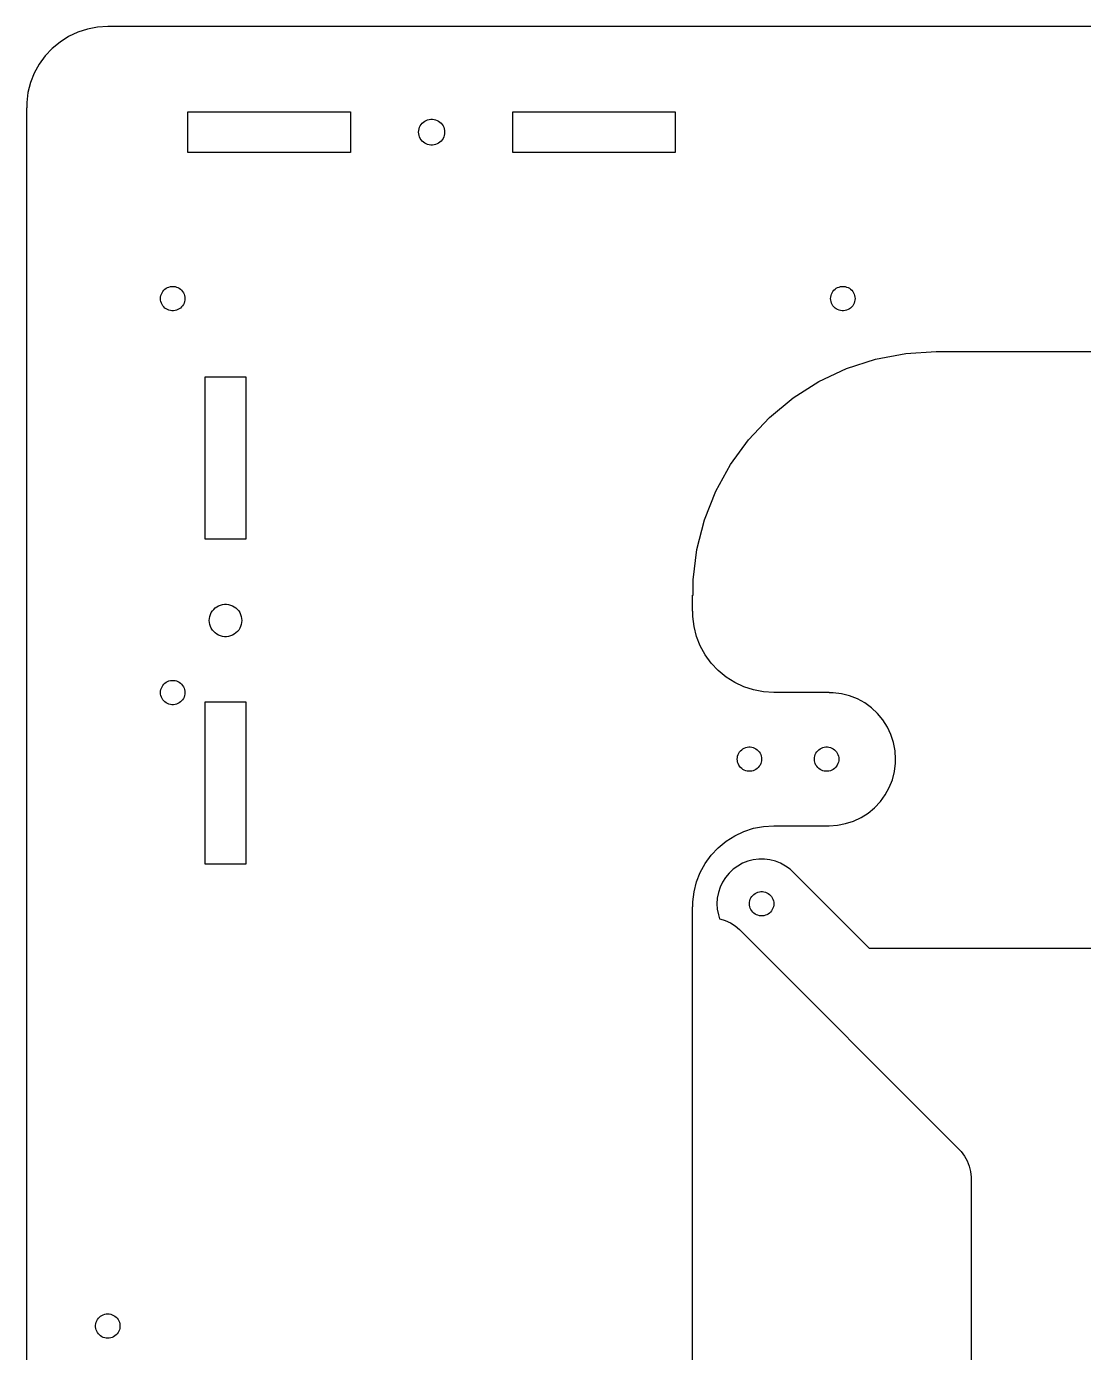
# Model space of a CAD drawing. Header units: metres. Extents: x -400 to 400, y -75 to 435.
# Drawn here: x -400 to -269.9, y 271.8 to 435 of the extents above; entities that cross this region are included whole.
import ezdxf

# ---------------------------------------------------------------- set-up
doc = ezdxf.new("R2010")
doc.units = ezdxf.units.M

msp = doc.modelspace()

# ---------------------------------------------------------------- linework, layer by layer
for p, q in [((-393.681, 434.298), (-394.818, 433.763)), ((-392.487, 434.686), (-393.681, 434.298)), ((-391.253, 434.921), (-392.487, 434.686)), ((-390, 435), (-391.253, 434.921)), ((-20, 435), (-390, 435)), ((-395.878, 433.09), (-396.845, 432.29)), ((-394.818, 433.763), (-395.878, 433.09)), ((-397.705, 431.374), (-398.443, 430.358)), ((-396.845, 432.29), (-397.705, 431.374)), ((-398.443, 430.358), (-399.048, 429.258)), ((-399.511, 428.09), (-399.823, 426.874)), ((-399.048, 429.258), (-399.511, 428.09)), ((-399.823, 426.874), (-399.98, 425.628)), ((-399.98, 425), (-400, 425)), ((-400, 425), (-400, 255)), ((-399.98, 425.628), (-399.98, 425)), ((-380.125, 419.5), (-380.125, 424.5)), ((-380.125, 424.5), (-360.125, 424.5)), ((-360.125, 424.5), (-360.125, 419.5)), ((-340.125, 419.5), (-340.125, 424.5)), ((-340.125, 424.5), (-320.125, 424.5)), ((-320.125, 424.5), (-320.125, 419.5)), ((-351.527, 422.771), (-351.419, 422.94)), ((-351.419, 422.94), (-351.291, 423.095)), ((-351.291, 423.095), (-351.145, 423.233)), ((-351.145, 423.233), (-350.982, 423.351)), ((-350.982, 423.351), (-350.806, 423.448)), ((-350.806, 423.448), (-350.619, 423.522)), ((-350.619, 423.522), (-350.425, 423.572)), ((-350.425, 423.572), (-350.225, 423.597)), ((-350.225, 423.597), (-350.025, 423.597)), ((-350.025, 423.597), (-349.825, 423.572)), ((-349.825, 423.572), (-349.631, 423.522)), ((-349.631, 423.522), (-349.444, 423.448)), ((-349.444, 423.448), (-349.268, 423.351)), ((-349.268, 423.351), (-349.105, 423.233)), ((-349.105, 423.233), (-348.959, 423.095)), ((-348.959, 423.095), (-348.831, 422.94)), ((-348.831, 422.94), (-348.723, 422.771)), ((-351.725, 422), (-351.712, 422.201)), ((-351.712, 421.799), (-351.725, 422)), ((-351.712, 422.201), (-351.675, 422.398)), ((-351.675, 421.602), (-351.712, 421.799)), ((-351.675, 422.398), (-351.613, 422.589)), ((-351.613, 421.411), (-351.675, 421.602)), ((-351.613, 422.589), (-351.527, 422.771)), ((-351.527, 421.229), (-351.613, 421.411)), ((-351.419, 421.06), (-351.527, 421.229)), ((-348.723, 421.229), (-348.831, 421.06)), ((-348.723, 422.771), (-348.637, 422.589)), ((-348.637, 421.411), (-348.723, 421.229)), ((-348.637, 422.589), (-348.575, 422.398)), ((-348.575, 421.602), (-348.637, 421.411)), ((-348.575, 422.398), (-348.538, 422.201)), ((-348.538, 421.799), (-348.575, 421.602)), ((-348.538, 422.201), (-348.525, 422)), ((-348.525, 422), (-348.538, 421.799)), ((-351.291, 420.905), (-351.419, 421.06)), ((-351.145, 420.767), (-351.291, 420.905)), ((-350.982, 420.649), (-351.145, 420.767)), ((-350.806, 420.552), (-350.982, 420.649)), ((-350.619, 420.478), (-350.806, 420.552)), ((-350.425, 420.428), (-350.619, 420.478)), ((-350.225, 420.403), (-350.425, 420.428)), ((-350.025, 420.403), (-350.225, 420.403)), ((-349.825, 420.428), (-350.025, 420.403)), ((-349.631, 420.478), (-349.825, 420.428)), ((-349.444, 420.552), (-349.631, 420.478)), ((-349.268, 420.649), (-349.444, 420.552)), ((-349.105, 420.767), (-349.268, 420.649)), ((-348.959, 420.905), (-349.105, 420.767)), ((-348.831, 421.06), (-348.959, 420.905)), ((-360.125, 419.5), (-380.125, 419.5)), ((-320.125, 419.5), (-340.125, 419.5)), ((-383.5, 401.5), (-383.488, 401.688)), ((-383.488, 401.688), (-383.453, 401.873)), ((-383.453, 401.873), (-383.395, 402.052)), ((-383.395, 402.052), (-383.314, 402.223)), ((-383.314, 402.223), (-383.214, 402.382)), ((-383.214, 402.382), (-383.093, 402.527)), ((-383.093, 402.527), (-382.956, 402.656)), ((-382.956, 402.656), (-382.804, 402.766)), ((-382.804, 402.766), (-382.639, 402.857)), ((-382.639, 402.857), (-382.464, 402.927)), ((-382.464, 402.927), (-382.281, 402.973)), ((-382.281, 402.973), (-382.094, 402.997)), ((-382.094, 402.997), (-381.906, 402.997)), ((-381.906, 402.997), (-381.719, 402.973)), ((-381.719, 402.973), (-381.536, 402.927)), ((-381.536, 402.927), (-381.361, 402.857)), ((-381.361, 402.857), (-381.196, 402.766)), ((-381.196, 402.766), (-381.044, 402.656)), ((-381.044, 402.656), (-380.907, 402.527)), ((-380.907, 402.527), (-380.786, 402.382)), ((-380.786, 402.382), (-380.686, 402.223)), ((-380.686, 402.223), (-380.605, 402.052)), ((-380.605, 402.052), (-380.547, 401.873)), ((-380.547, 401.873), (-380.512, 401.688)), ((-380.512, 401.688), (-380.5, 401.5)), ((-301, 401.5), (-300.988, 401.688)), ((-300.988, 401.688), (-300.953, 401.873)), ((-300.953, 401.873), (-300.895, 402.052)), ((-300.895, 402.052), (-300.814, 402.223)), ((-300.814, 402.223), (-300.714, 402.382)), ((-300.714, 402.382), (-300.593, 402.527)), ((-300.593, 402.527), (-300.456, 402.656)), ((-300.456, 402.656), (-300.304, 402.766)), ((-300.304, 402.766), (-300.139, 402.857)), ((-300.139, 402.857), (-299.964, 402.927)), ((-299.964, 402.927), (-299.781, 402.973)), ((-299.781, 402.973), (-299.594, 402.997)), ((-299.594, 402.997), (-299.406, 402.997)), ((-299.406, 402.997), (-299.219, 402.973)), ((-299.219, 402.973), (-299.036, 402.927)), ((-299.036, 402.927), (-298.861, 402.857)), ((-298.861, 402.857), (-298.696, 402.766)), ((-298.696, 402.766), (-298.544, 402.656)), ((-298.544, 402.656), (-298.407, 402.527)), ((-298.407, 402.527), (-298.286, 402.382)), ((-298.286, 402.382), (-298.186, 402.223)), ((-298.186, 402.223), (-298.105, 402.052)), ((-298.105, 402.052), (-298.047, 401.873)), ((-298.047, 401.873), (-298.012, 401.688)), ((-298.012, 401.688), (-298, 401.5)), ((-383.488, 401.312), (-383.5, 401.5)), ((-383.453, 401.127), (-383.488, 401.312)), ((-383.395, 400.948), (-383.453, 401.127)), ((-383.314, 400.777), (-383.395, 400.948)), ((-383.214, 400.618), (-383.314, 400.777)), ((-383.093, 400.473), (-383.214, 400.618)), ((-382.956, 400.344), (-383.093, 400.473)), ((-382.804, 400.234), (-382.956, 400.344)), ((-382.639, 400.143), (-382.804, 400.234)), ((-382.464, 400.073), (-382.639, 400.143)), ((-382.281, 400.027), (-382.464, 400.073)), ((-382.094, 400.003), (-382.281, 400.027)), ((-381.906, 400.003), (-382.094, 400.003)), ((-381.719, 400.027), (-381.906, 400.003)), ((-381.536, 400.073), (-381.719, 400.027)), ((-381.361, 400.143), (-381.536, 400.073)), ((-381.196, 400.234), (-381.361, 400.143)), ((-381.044, 400.344), (-381.196, 400.234)), ((-380.907, 400.473), (-381.044, 400.344)), ((-380.786, 400.618), (-380.907, 400.473)), ((-380.686, 400.777), (-380.786, 400.618)), ((-380.605, 400.948), (-380.686, 400.777)), ((-380.547, 401.127), (-380.605, 400.948)), ((-380.512, 401.312), (-380.547, 401.127)), ((-380.5, 401.5), (-380.512, 401.312)), ((-300.988, 401.312), (-301, 401.5)), ((-300.953, 401.127), (-300.988, 401.312)), ((-300.895, 400.948), (-300.953, 401.127)), ((-300.814, 400.777), (-300.895, 400.948)), ((-300.714, 400.618), (-300.814, 400.777)), ((-300.593, 400.473), (-300.714, 400.618)), ((-300.456, 400.344), (-300.593, 400.473)), ((-300.304, 400.234), (-300.456, 400.344)), ((-300.139, 400.143), (-300.304, 400.234)), ((-299.964, 400.073), (-300.139, 400.143)), ((-299.781, 400.027), (-299.964, 400.073)), ((-299.594, 400.003), (-299.781, 400.027)), ((-299.406, 400.003), (-299.594, 400.003)), ((-299.219, 400.027), (-299.406, 400.003)), ((-299.036, 400.073), (-299.219, 400.027)), ((-298.861, 400.143), (-299.036, 400.073)), ((-298.696, 400.234), (-298.861, 400.143)), ((-298.544, 400.344), (-298.696, 400.234)), ((-298.407, 400.473), (-298.544, 400.344)), ((-298.286, 400.618), (-298.407, 400.473)), ((-298.186, 400.777), (-298.286, 400.618)), ((-298.105, 400.948), (-298.186, 400.777)), ((-298.047, 401.127), (-298.105, 400.948)), ((-298.012, 401.312), (-298.047, 401.127)), ((-298, 401.5), (-298.012, 401.312)), ((-299.044, 392.893), (-295.461, 394.057)), ((-295.461, 394.057), (-291.76, 394.763)), ((-291.76, 394.763), (-288, 395)), ((-288, 395), (-264.25, 395)), ((-378, 371.875), (-378, 391.875)), ((-378, 391.875), (-373, 391.875)), ((-373, 391.875), (-373, 371.875)), ((-302.453, 391.289), (-299.044, 392.893)), ((-305.634, 389.271), (-302.453, 391.289)), ((-308.536, 386.869), (-305.634, 389.271)), ((-311.115, 384.123), (-308.536, 386.869)), ((-313.33, 381.075), (-311.115, 384.123)), ((-315.145, 377.773), (-313.33, 381.075)), ((-316.532, 374.271), (-315.145, 377.773)), ((-317.469, 370.621), (-316.532, 374.271)), ((-373, 371.875), (-378, 371.875)), ((-317.941, 366.884), (-317.469, 370.621)), ((-317.941, 365), (-317.941, 366.884)), ((-318, 363), (-318, 365)), ((-318, 365), (-317.941, 365)), ((-377.437, 362.372), (-377.36, 362.611)), ((-377.36, 362.611), (-377.253, 362.839)), ((-377.253, 362.839), (-377.118, 363.051)), ((-377.118, 363.051), (-376.958, 363.244)), ((-376.958, 363.244), (-376.775, 363.416)), ((-376.775, 363.416), (-376.572, 363.564)), ((-376.572, 363.564), (-376.352, 363.685)), ((-376.352, 363.685), (-376.118, 363.777)), ((-376.118, 363.777), (-375.875, 363.84)), ((-375.875, 363.84), (-375.626, 363.871)), ((-375.626, 363.871), (-375.374, 363.871)), ((-375.374, 363.871), (-375.125, 363.84)), ((-375.125, 363.84), (-374.882, 363.777)), ((-374.882, 363.777), (-374.648, 363.685)), ((-374.648, 363.685), (-374.428, 363.564)), ((-374.428, 363.564), (-374.225, 363.416)), ((-374.225, 363.416), (-374.042, 363.244)), ((-374.042, 363.244), (-373.882, 363.051)), ((-373.882, 363.051), (-373.747, 362.839)), ((-373.747, 362.839), (-373.64, 362.611)), ((-373.64, 362.611), (-373.563, 362.372)), ((-317.98, 363), (-318, 363)), ((-317.98, 362.372), (-317.98, 363)), ((-377.5, 361.875), (-377.484, 362.126)), ((-377.484, 361.624), (-377.5, 361.875)), ((-377.484, 362.126), (-377.437, 362.372)), ((-377.437, 361.378), (-377.484, 361.624)), ((-377.36, 361.139), (-377.437, 361.378)), ((-377.253, 360.911), (-377.36, 361.139)), ((-377.118, 360.699), (-377.253, 360.911)), ((-373.747, 360.911), (-373.882, 360.699)), ((-373.64, 361.139), (-373.747, 360.911)), ((-373.563, 361.378), (-373.64, 361.139)), ((-373.563, 362.372), (-373.516, 362.126)), ((-373.516, 361.624), (-373.563, 361.378)), ((-373.516, 362.126), (-373.5, 361.875)), ((-373.5, 361.875), (-373.516, 361.624)), ((-317.823, 361.126), (-317.98, 362.372)), ((-317.511, 359.91), (-317.823, 361.126)), ((-376.958, 360.506), (-377.118, 360.699)), ((-376.775, 360.334), (-376.958, 360.506)), ((-376.572, 360.186), (-376.775, 360.334)), ((-376.352, 360.065), (-376.572, 360.186)), ((-376.118, 359.973), (-376.352, 360.065)), ((-375.875, 359.91), (-376.118, 359.973)), ((-375.626, 359.879), (-375.875, 359.91)), ((-375.374, 359.879), (-375.626, 359.879)), ((-375.125, 359.91), (-375.374, 359.879)), ((-374.882, 359.973), (-375.125, 359.91)), ((-374.648, 360.065), (-374.882, 359.973)), ((-374.428, 360.186), (-374.648, 360.065)), ((-374.225, 360.334), (-374.428, 360.186)), ((-374.042, 360.506), (-374.225, 360.334)), ((-373.882, 360.699), (-374.042, 360.506)), ((-317.048, 358.742), (-317.511, 359.91)), ((-316.443, 357.642), (-317.048, 358.742)), ((-315.705, 356.626), (-316.443, 357.642)), ((-314.845, 355.71), (-315.705, 356.626)), ((-382.956, 354.156), (-382.804, 354.266)), ((-382.804, 354.266), (-382.639, 354.357)), ((-382.639, 354.357), (-382.464, 354.427)), ((-382.464, 354.427), (-382.281, 354.473)), ((-382.281, 354.473), (-382.094, 354.497)), ((-382.094, 354.497), (-381.906, 354.497)), ((-381.906, 354.497), (-381.719, 354.473)), ((-381.719, 354.473), (-381.536, 354.427)), ((-381.536, 354.427), (-381.361, 354.357)), ((-381.361, 354.357), (-381.196, 354.266)), ((-381.196, 354.266), (-381.044, 354.156)), ((-313.878, 354.91), (-314.845, 355.71)), ((-312.818, 354.237), (-313.878, 354.91)), ((-383.5, 353), (-383.488, 353.188)), ((-383.488, 352.812), (-383.5, 353)), ((-383.488, 353.188), (-383.453, 353.373)), ((-383.453, 352.627), (-383.488, 352.812)), ((-383.453, 353.373), (-383.395, 353.552)), ((-383.395, 352.448), (-383.453, 352.627)), ((-383.395, 353.552), (-383.314, 353.723)), ((-383.314, 353.723), (-383.214, 353.882)), ((-383.214, 353.882), (-383.093, 354.027)), ((-383.093, 354.027), (-382.956, 354.156)), ((-381.044, 354.156), (-380.907, 354.027)), ((-380.907, 354.027), (-380.786, 353.882)), ((-380.786, 353.882), (-380.686, 353.723)), ((-380.686, 353.723), (-380.605, 353.552)), ((-380.605, 353.552), (-380.547, 353.373)), ((-380.547, 352.627), (-380.605, 352.448)), ((-380.547, 353.373), (-380.512, 353.188)), ((-380.512, 352.812), (-380.547, 352.627)), ((-380.512, 353.188), (-380.5, 353)), ((-380.5, 353), (-380.512, 352.812)), ((-311.681, 353.702), (-312.818, 354.237)), ((-310.487, 353.314), (-311.681, 353.702)), ((-309.253, 353.079), (-310.487, 353.314)), ((-308, 353), (-309.253, 353.079)), ((-301.2, 353), (-308, 353)), ((-301.2, 352.984), (-301.2, 353)), ((-300.685, 352.984), (-301.2, 352.984)), ((-299.663, 352.855), (-300.685, 352.984)), ((-298.666, 352.599), (-299.663, 352.855)), ((-383.314, 352.277), (-383.395, 352.448)), ((-383.214, 352.118), (-383.314, 352.277)), ((-383.093, 351.973), (-383.214, 352.118)), ((-382.956, 351.844), (-383.093, 351.973)), ((-382.804, 351.734), (-382.956, 351.844)), ((-382.639, 351.643), (-382.804, 351.734)), ((-382.464, 351.573), (-382.639, 351.643)), ((-382.281, 351.527), (-382.464, 351.573)), ((-382.094, 351.503), (-382.281, 351.527)), ((-381.906, 351.503), (-382.094, 351.503)), ((-381.719, 351.527), (-381.906, 351.503)), ((-381.536, 351.573), (-381.719, 351.527)), ((-381.361, 351.643), (-381.536, 351.573)), ((-381.196, 351.734), (-381.361, 351.643)), ((-381.044, 351.844), (-381.196, 351.734)), ((-380.907, 351.973), (-381.044, 351.844)), ((-380.786, 352.118), (-380.907, 351.973)), ((-380.686, 352.277), (-380.786, 352.118)), ((-380.605, 352.448), (-380.686, 352.277)), ((-378, 331.875), (-378, 351.875)), ((-378, 351.875), (-373, 351.875)), ((-373, 351.875), (-373, 331.875)), ((-297.709, 352.22), (-298.666, 352.599)), ((-296.806, 351.724), (-297.709, 352.22)), ((-295.973, 351.118), (-296.806, 351.724)), ((-295.222, 350.413), (-295.973, 351.118)), ((-294.566, 349.62), (-295.222, 350.413)), ((-294.014, 348.75), (-294.566, 349.62)), ((-293.576, 347.819), (-294.014, 348.75)), ((-293.258, 346.839), (-293.576, 347.819)), ((-311.804, 346.066), (-311.639, 346.157)), ((-311.639, 346.157), (-311.464, 346.227)), ((-311.464, 346.227), (-311.281, 346.273)), ((-311.281, 346.273), (-311.094, 346.297)), ((-311.094, 346.297), (-310.906, 346.297)), ((-310.906, 346.297), (-310.719, 346.273)), ((-310.719, 346.273), (-310.536, 346.227)), ((-310.536, 346.227), (-310.361, 346.157)), ((-310.361, 346.157), (-310.196, 346.066)), ((-302.304, 346.066), (-302.139, 346.157)), ((-302.139, 346.157), (-301.964, 346.227)), ((-301.964, 346.227), (-301.781, 346.273)), ((-301.781, 346.273), (-301.594, 346.297)), ((-301.594, 346.297), (-301.406, 346.297)), ((-301.406, 346.297), (-301.219, 346.273)), ((-301.219, 346.273), (-301.036, 346.227)), ((-301.036, 346.227), (-300.861, 346.157)), ((-300.861, 346.157), (-300.696, 346.066)), ((-293.065, 345.828), (-293.258, 346.839)), ((-312.5, 344.8), (-312.488, 344.988)), ((-312.488, 344.612), (-312.5, 344.8)), ((-312.488, 344.988), (-312.453, 345.173)), ((-312.453, 344.427), (-312.488, 344.612)), ((-312.453, 345.173), (-312.395, 345.352)), ((-312.395, 345.352), (-312.314, 345.523)), ((-312.314, 345.523), (-312.214, 345.682)), ((-312.214, 345.682), (-312.093, 345.827)), ((-312.093, 345.827), (-311.956, 345.956)), ((-311.956, 345.956), (-311.804, 346.066)), ((-310.196, 346.066), (-310.044, 345.956)), ((-310.044, 345.956), (-309.907, 345.827)), ((-309.907, 345.827), (-309.786, 345.682)), ((-309.786, 345.682), (-309.686, 345.523)), ((-309.686, 345.523), (-309.605, 345.352)), ((-309.605, 345.352), (-309.547, 345.173)), ((-309.547, 345.173), (-309.512, 344.988)), ((-309.512, 344.612), (-309.547, 344.427)), ((-309.512, 344.988), (-309.5, 344.8)), ((-309.5, 344.8), (-309.512, 344.612)), ((-303, 344.8), (-302.988, 344.988)), ((-302.988, 344.612), (-303, 344.8)), ((-302.988, 344.988), (-302.953, 345.173)), ((-302.953, 344.427), (-302.988, 344.612)), ((-302.953, 345.173), (-302.895, 345.352)), ((-302.895, 345.352), (-302.814, 345.523)), ((-302.814, 345.523), (-302.714, 345.682)), ((-302.714, 345.682), (-302.593, 345.827)), ((-302.593, 345.827), (-302.456, 345.956)), ((-302.456, 345.956), (-302.304, 346.066)), ((-300.696, 346.066), (-300.544, 345.956)), ((-300.544, 345.956), (-300.407, 345.827)), ((-300.407, 345.827), (-300.286, 345.682)), ((-300.286, 345.682), (-300.186, 345.523)), ((-300.186, 345.523), (-300.105, 345.352)), ((-300.105, 345.352), (-300.047, 345.173)), ((-300.047, 345.173), (-300.012, 344.988)), ((-300.012, 344.612), (-300.047, 344.427)), ((-300.012, 344.988), (-300, 344.8)), ((-300, 344.8), (-300.012, 344.612)), ((-293, 344.8), (-293.065, 345.828)), ((-293.016, 344.285), (-293.016, 344.8)), ((-293.016, 344.8), (-293, 344.8)), ((-312.395, 344.248), (-312.453, 344.427)), ((-312.314, 344.077), (-312.395, 344.248)), ((-312.214, 343.918), (-312.314, 344.077)), ((-312.093, 343.773), (-312.214, 343.918)), ((-311.956, 343.644), (-312.093, 343.773)), ((-311.804, 343.534), (-311.956, 343.644)), ((-311.639, 343.443), (-311.804, 343.534)), ((-311.464, 343.373), (-311.639, 343.443)), ((-311.281, 343.327), (-311.464, 343.373)), ((-311.094, 343.303), (-311.281, 343.327)), ((-310.906, 343.303), (-311.094, 343.303)), ((-310.719, 343.327), (-310.906, 343.303)), ((-310.536, 343.373), (-310.719, 343.327)), ((-310.361, 343.443), (-310.536, 343.373)), ((-310.196, 343.534), (-310.361, 343.443)), ((-310.044, 343.644), (-310.196, 343.534)), ((-309.907, 343.773), (-310.044, 343.644)), ((-309.786, 343.918), (-309.907, 343.773)), ((-309.686, 344.077), (-309.786, 343.918)), ((-309.605, 344.248), (-309.686, 344.077)), ((-309.547, 344.427), (-309.605, 344.248)), ((-302.895, 344.248), (-302.953, 344.427)), ((-302.814, 344.077), (-302.895, 344.248)), ((-302.714, 343.918), (-302.814, 344.077)), ((-302.593, 343.773), (-302.714, 343.918)), ((-302.456, 343.644), (-302.593, 343.773)), ((-302.304, 343.534), (-302.456, 343.644)), ((-302.139, 343.443), (-302.304, 343.534)), ((-301.964, 343.373), (-302.139, 343.443)), ((-301.781, 343.327), (-301.964, 343.373)), ((-301.594, 343.303), (-301.781, 343.327)), ((-301.406, 343.303), (-301.594, 343.303)), ((-301.219, 343.327), (-301.406, 343.303)), ((-301.036, 343.373), (-301.219, 343.327)), ((-300.861, 343.443), (-301.036, 343.373)), ((-300.696, 343.534), (-300.861, 343.443)), ((-300.544, 343.644), (-300.696, 343.534)), ((-300.407, 343.773), (-300.544, 343.644)), ((-300.286, 343.918), (-300.407, 343.773)), ((-300.186, 344.077), (-300.286, 343.918)), ((-300.105, 344.248), (-300.186, 344.077)), ((-300.047, 344.427), (-300.105, 344.248)), ((-293.401, 342.266), (-293.145, 343.263)), ((-293.145, 343.263), (-293.016, 344.285)), ((-294.277, 340.406), (-293.78, 341.309)), ((-293.78, 341.309), (-293.401, 342.266)), ((-295.587, 338.822), (-294.882, 339.573)), ((-294.882, 339.573), (-294.277, 340.406)), ((-297.25, 337.614), (-296.38, 338.166)), ((-296.38, 338.166), (-295.587, 338.822)), ((-310.487, 336.286), (-309.253, 336.521)), ((-309.253, 336.521), (-308, 336.6)), ((-308, 336.6), (-301.2, 336.6)), ((-301.2, 336.6), (-300.172, 336.665)), ((-300.172, 336.665), (-299.161, 336.858)), ((-299.161, 336.858), (-298.181, 337.176)), ((-298.181, 337.176), (-297.25, 337.614)), ((-314.845, 333.89), (-313.878, 334.69)), ((-313.878, 334.69), (-312.818, 335.363)), ((-312.818, 335.363), (-311.681, 335.898)), ((-311.681, 335.898), (-310.487, 336.286)), ((-315.705, 332.974), (-314.845, 333.89)), ((-373, 331.875), (-378, 331.875)), ((-317.048, 330.858), (-316.443, 331.958)), ((-316.443, 331.958), (-315.705, 332.974)), ((-312.447, 331.644), (-313.006, 331.238)), ((-311.842, 331.977), (-312.447, 331.644)), ((-311.2, 332.231), (-311.842, 331.977)), ((-310.531, 332.403), (-311.2, 332.231)), ((-309.845, 332.489), (-310.531, 332.403)), ((-309.155, 332.489), (-309.845, 332.489)), ((-308.469, 332.403), (-309.155, 332.489)), ((-307.8, 332.231), (-308.469, 332.403)), ((-307.158, 331.977), (-307.8, 332.231)), ((-306.553, 331.644), (-307.158, 331.977)), ((-305.994, 331.238), (-306.553, 331.644)), ((-317.511, 329.69), (-317.048, 330.858)), ((-313.95, 330.233), (-314.32, 329.65)), ((-313.509, 330.765), (-313.95, 330.233)), ((-313.006, 331.238), (-313.509, 330.765)), ((-305.491, 330.765), (-305.994, 331.238)), ((-296.226, 321.5), (-305.491, 330.765)), ((-317.98, 327.228), (-317.823, 328.474)), ((-317.823, 328.474), (-317.511, 329.69)), ((-314.827, 328.368), (-314.957, 327.689)), ((-314.614, 329.025), (-314.827, 328.368)), ((-314.32, 329.65), (-314.614, 329.025)), ((-310.593, 328.027), (-310.456, 328.156)), ((-310.456, 328.156), (-310.304, 328.266)), ((-310.304, 328.266), (-310.139, 328.357)), ((-310.139, 328.357), (-309.964, 328.427)), ((-309.964, 328.427), (-309.781, 328.473)), ((-309.781, 328.473), (-309.594, 328.497)), ((-309.594, 328.497), (-309.406, 328.497)), ((-309.406, 328.497), (-309.219, 328.473)), ((-309.219, 328.473), (-309.036, 328.427)), ((-309.036, 328.427), (-308.861, 328.357)), ((-308.861, 328.357), (-308.696, 328.266)), ((-308.696, 328.266), (-308.544, 328.156)), ((-308.544, 328.156), (-308.407, 328.027)), ((-318, 80), (-318, 326.6)), ((-318, 326.6), (-317.98, 326.6)), ((-317.98, 326.6), (-317.98, 327.228)), ((-314.957, 327.689), (-315, 327)), ((-315, 327), (-314.957, 326.311)), ((-311, 327), (-310.988, 327.188)), ((-310.988, 326.812), (-311, 327)), ((-310.988, 327.188), (-310.953, 327.373)), ((-310.953, 326.627), (-310.988, 326.812)), ((-310.953, 327.373), (-310.895, 327.552)), ((-310.895, 326.448), (-310.953, 326.627)), ((-310.895, 327.552), (-310.814, 327.723)), ((-310.814, 327.723), (-310.714, 327.882)), ((-310.714, 327.882), (-310.593, 328.027)), ((-308.407, 328.027), (-308.286, 327.882)), ((-308.286, 327.882), (-308.186, 327.723)), ((-308.186, 327.723), (-308.105, 327.552)), ((-308.105, 327.552), (-308.047, 327.373)), ((-308.047, 326.627), (-308.105, 326.448)), ((-308.047, 327.373), (-308.012, 327.188)), ((-308.012, 326.812), (-308.047, 326.627)), ((-308.012, 327.188), (-308, 327)), ((-308, 327), (-308.012, 326.812)), ((-314.957, 326.311), (-314.827, 325.632)), ((-314.827, 325.632), (-314.671, 325.15)), ((-314.671, 325.15), (-314.632, 325.143)), ((-314.632, 325.143), (-313.975, 324.929)), ((-313.975, 324.929), (-313.35, 324.635)), ((-310.814, 326.277), (-310.895, 326.448)), ((-310.714, 326.118), (-310.814, 326.277)), ((-310.593, 325.973), (-310.714, 326.118)), ((-310.456, 325.844), (-310.593, 325.973)), ((-310.304, 325.734), (-310.456, 325.844)), ((-310.139, 325.643), (-310.304, 325.734)), ((-309.964, 325.573), (-310.139, 325.643)), ((-309.781, 325.527), (-309.964, 325.573)), ((-309.594, 325.503), (-309.781, 325.527)), ((-309.406, 325.503), (-309.594, 325.503)), ((-309.219, 325.527), (-309.406, 325.503)), ((-309.036, 325.573), (-309.219, 325.527)), ((-308.861, 325.643), (-309.036, 325.573)), ((-308.696, 325.734), (-308.861, 325.643)), ((-308.544, 325.844), (-308.696, 325.734)), ((-308.407, 325.973), (-308.544, 325.844)), ((-308.286, 326.118), (-308.407, 325.973)), ((-308.186, 326.277), (-308.286, 326.118)), ((-308.105, 326.448), (-308.186, 326.277)), ((-313.35, 324.635), (-312.767, 324.265)), ((-312.767, 324.265), (-312.235, 323.825)), ((-312.235, 323.825), (-285.41, 297)), ((-113.774, 321.5), (-296.226, 321.5)), ((-285.41, 297), (-284.937, 296.497)), ((-284.937, 296.497), (-284.531, 295.938)), ((-284.531, 295.938), (-284.198, 295.333)), ((-284.198, 295.333), (-283.944, 294.69)), ((-283.944, 294.69), (-283.772, 294.021)), ((-283.772, 294.021), (-283.686, 293.336)), ((-283.686, 293.336), (-283.686, 264.664)), ((-391.266, 275.804), (-391.156, 275.956)), ((-391.156, 275.956), (-391.027, 276.093)), ((-391.027, 276.093), (-390.882, 276.214)), ((-390.882, 276.214), (-390.723, 276.314)), ((-390.723, 276.314), (-390.552, 276.395)), ((-390.552, 276.395), (-390.373, 276.453)), ((-390.373, 276.453), (-390.188, 276.488)), ((-390.188, 276.488), (-390, 276.5)), ((-390, 276.5), (-389.812, 276.488)), ((-389.812, 276.488), (-389.627, 276.453)), ((-389.627, 276.453), (-389.448, 276.395)), ((-389.448, 276.395), (-389.277, 276.314)), ((-389.277, 276.314), (-389.118, 276.214)), ((-389.118, 276.214), (-388.973, 276.093)), ((-388.973, 276.093), (-388.844, 275.956)), ((-388.844, 275.956), (-388.734, 275.804)), ((-391.497, 275.094), (-391.473, 275.281)), ((-391.497, 274.906), (-391.497, 275.094)), ((-391.473, 274.719), (-391.497, 274.906)), ((-391.473, 275.281), (-391.427, 275.464)), ((-391.427, 274.536), (-391.473, 274.719)), ((-391.427, 275.464), (-391.357, 275.639)), ((-391.357, 274.361), (-391.427, 274.536)), ((-391.357, 275.639), (-391.266, 275.804)), ((-391.266, 274.196), (-391.357, 274.361)), ((-388.734, 275.804), (-388.643, 275.639)), ((-388.643, 274.361), (-388.734, 274.196)), ((-388.643, 275.639), (-388.573, 275.464)), ((-388.573, 274.536), (-388.643, 274.361)), ((-388.573, 275.464), (-388.527, 275.281)), ((-388.527, 274.719), (-388.573, 274.536)), ((-388.527, 275.281), (-388.503, 275.094)), ((-388.503, 274.906), (-388.527, 274.719)), ((-388.503, 275.094), (-388.503, 274.906)), ((-391.156, 274.044), (-391.266, 274.196)), ((-391.027, 273.907), (-391.156, 274.044)), ((-390.882, 273.786), (-391.027, 273.907)), ((-390.723, 273.686), (-390.882, 273.786)), ((-390.552, 273.605), (-390.723, 273.686)), ((-390.373, 273.547), (-390.552, 273.605)), ((-390.188, 273.512), (-390.373, 273.547)), ((-390, 273.5), (-390.188, 273.512)), ((-389.812, 273.512), (-390, 273.5)), ((-389.627, 273.547), (-389.812, 273.512)), ((-389.448, 273.605), (-389.627, 273.547)), ((-389.277, 273.686), (-389.448, 273.605)), ((-389.118, 273.786), (-389.277, 273.686)), ((-388.973, 273.907), (-389.118, 273.786)), ((-388.844, 274.044), (-388.973, 273.907)), ((-388.734, 274.196), (-388.844, 274.044))]:
    msp.add_line(p, q)

doc.saveas('drawing.dxf')
